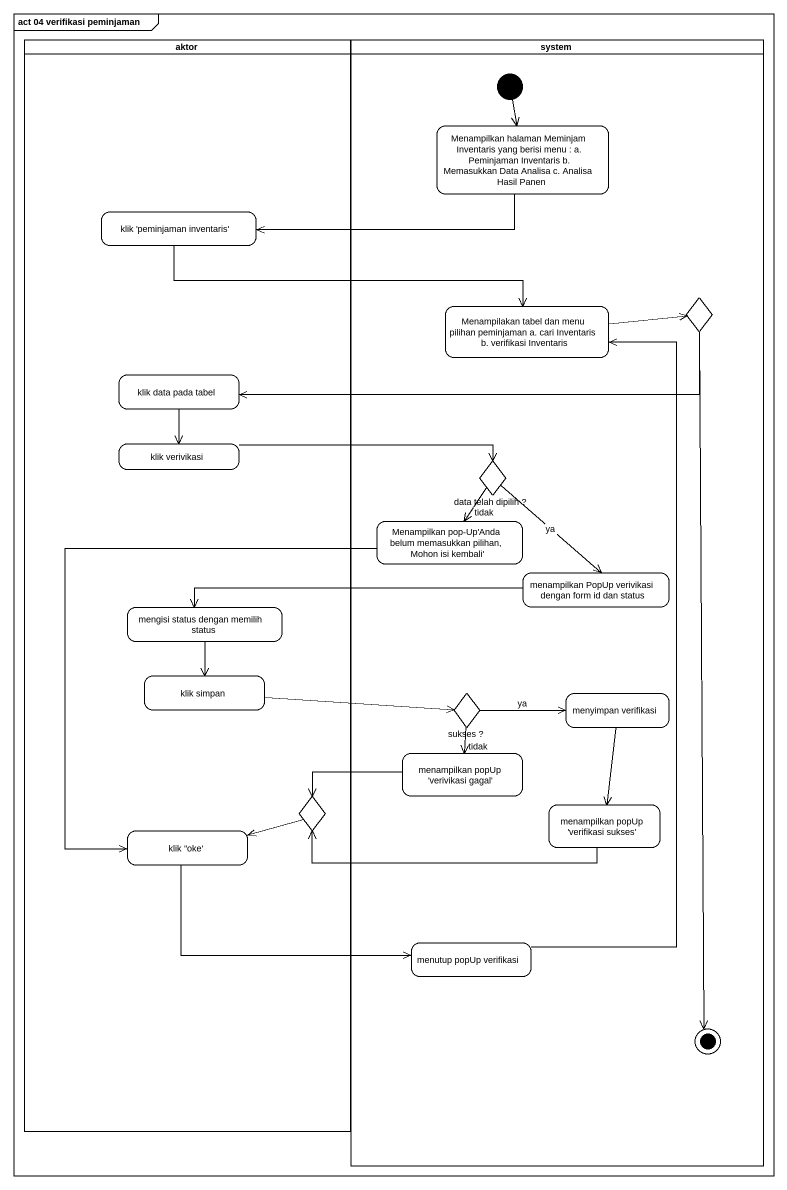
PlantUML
@startuml
mainframe act 04 verifikasi peminjaman
hide empty description
state aktor <<partition>> {
  state "klik 'peminjaman inventaris'" as klik_peminjaman_inventaris
  state "klik data pada tabel" as klik_data_pada_tabel
  state "klik verivikasi" as klik_verivikasi
  state "mengisi status dengan memilih status" as mengisi_status_dengan
  state "klik simpan" as klik_simpan
  state choice2 <<choice>>
  state "klik ''oke'" as klik_oke
}
state system <<partition>> {
  state "Menampilkan halaman Meminjam Inventaris yang berisi menu : a. Peminjaman Inventaris b. Memasukkan Data Analisa c. Analisa Hasil Panen" as Menampilkan_halaman
  state "Menampilakan tabel dan menu pilihan peminjaman a. cari Inventaris b. verifikasi Inventaris" as Menampilakan_tabel_dan_menu
  state choice1 <<choice>>
  state "data telah dipilih ?" as data_telah_dipilih <<choice>>
  state "Menampilkan pop-Up'Anda belum memasukkan pilihan, Mohon isi kembali'" as Menampilkan_pop_Up_Anda
  state "menampilkan PopUp verivikasi dengan form id dan status" as menampilkan_PopUp
  state "sukses ?" as sukses <<choice>>
  state "menyimpan verifikasi" as menyimpan_verifikasi
  state "menampilkan popUp 'verivikasi gagal'" as menampilkan_popUp
  state "menampilkan popUp 'verifikasi sukses'" as menampilkan_popUp_2
  state "menutup popUp verifikasi" as menutup_popUp_verifikasi
  [*] --> Menampilkan_halaman
  choice1 --> [*]
}
Menampilkan_halaman -left-> klik_peminjaman_inventaris
klik_peminjaman_inventaris -right-> Menampilakan_tabel_dan_menu
Menampilakan_tabel_dan_menu -right-> choice1
choice1 -left-> klik_data_pada_tabel
klik_data_pada_tabel --> klik_verivikasi
klik_verivikasi -right-> data_telah_dipilih
data_telah_dipilih --> Menampilkan_pop_Up_Anda : tidak
data_telah_dipilih --> menampilkan_PopUp : ya
Menampilkan_pop_Up_Anda --> klik_oke
menampilkan_PopUp -left-> mengisi_status_dengan
mengisi_status_dengan --> klik_simpan
klik_simpan -right-> sukses
sukses -right-> menyimpan_verifikasi : ya
sukses --> menampilkan_popUp : tidak
menyimpan_verifikasi --> menampilkan_popUp_2
menampilkan_popUp -left-> choice2
choice2 -left-> klik_oke
menampilkan_popUp_2 -left-> choice2
klik_oke -right-> menutup_popUp_verifikasi
menutup_popUp_verifikasi -up-> Menampilakan_tabel_dan_menu
@enduml
